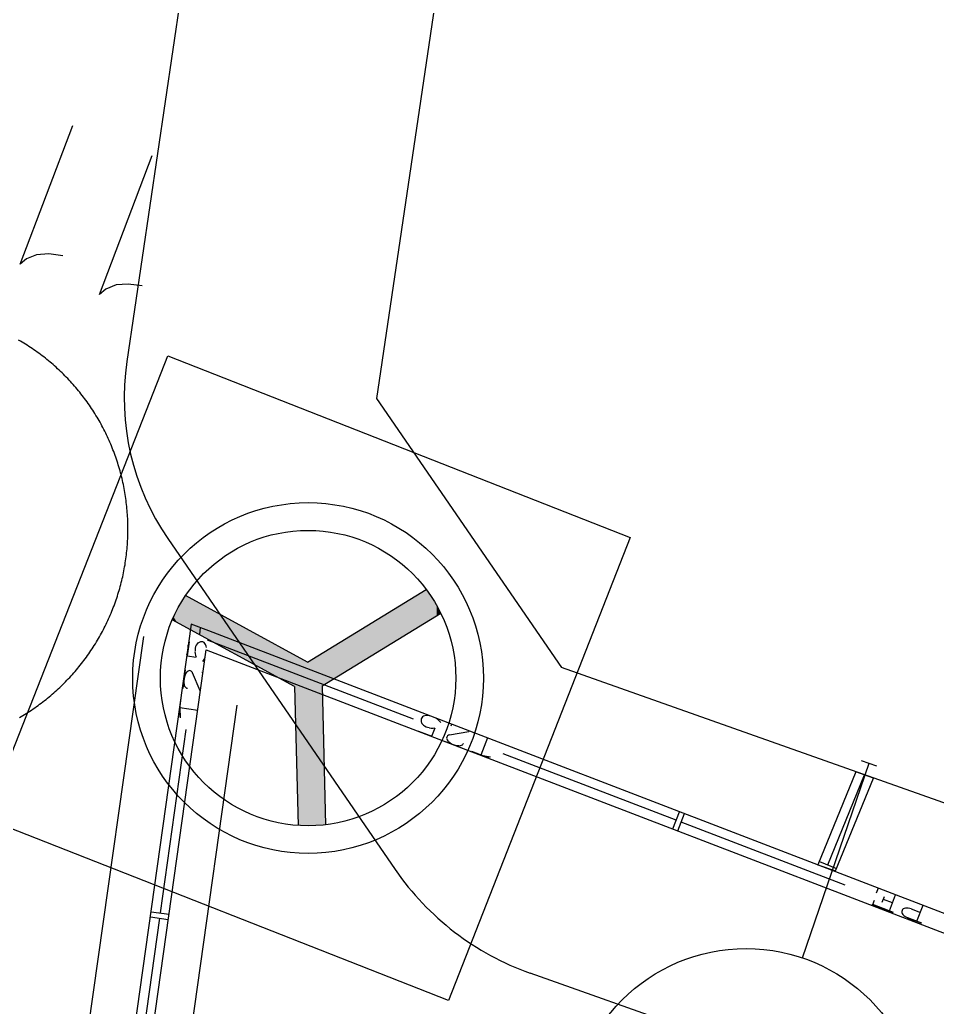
# Model space of a CAD drawing. Header units: inches. Extents: x 0.0008 to 0.0144, y 0.0003 to 0.0113.
# Drawn here: x 0.0092429 to 0.0094863, y 0.0071374 to 0.0073992 of the extents above; entities that cross this region are included whole.
import ezdxf

# ---------------------------------------------------------------- set-up
doc = ezdxf.new("R2010")
doc.units = ezdxf.units.IN
doc.header["$MEASUREMENT"] = 0
doc.linetypes.add('PUNKT', pattern=[6.35, 0, -6.35])
doc.linetypes.add('VERDECKT', pattern=[9.524999999999999, 6.35, -3.175])
doc.layers.add('Standard', color=7, linetype='Continuous')

# ---------------------------------------------------------------- blocks, each defined once
blk = doc.blocks.new('*U597')
at = {"layer": 'Standard', "color": 4, "linetype": 'ByBlock'}
for points in [[(0.2375088364405906, 0.1838850136342729), (0.2368310527189064, 0.183688690684587), (0.2375088364405906, 0.1841035261358459)], [(0.2358823144752787, 0.1838521556030351), (0.2358547430080571, 0.1840112337231403), (0.2358823144752787, 0.1840554343535118)], [(0.2358866483190186, 0.1838497994405869), (0.2358823144752787, 0.1840554343535118), (0.2358866483190186, 0.1840619375738822)], [(0.2358823144752787, 0.1838521556030351), (0.2358823144752787, 0.1840554343535118), (0.2358866483190186, 0.1838497994405869)], [(0.2358866483190186, 0.1838497994405869), (0.2358866483190186, 0.1840619375738822), (0.2366207276708869, 0.1834507056322443)], [(0.2366207276708869, 0.1834507056322443), (0.2358866483190186, 0.1840619375738822), (0.2366207276708869, 0.1836628437655393)], [(0.2358295226088283, 0.1838808567332026), (0.235806722404956, 0.1839188101912962), (0.2358295226088283, 0.1839656506890906)], [(0.2358547430080571, 0.1838671452657018), (0.2358295226088283, 0.1839656506890906), (0.2358547430080571, 0.1840112337231403)], [(0.2358295226088283, 0.1838808567332026), (0.2358295226088283, 0.1839656506890906), (0.2358547430080571, 0.1838671452657018)], [(0.2358547430080571, 0.1838671452657018), (0.2358547430080571, 0.1840112337231403), (0.2358823144752787, 0.1838521556030351)], [(0.235806722404956, 0.1838932524233568), (0.2357976280263774, 0.1838981967255936), (0.235806722404956, 0.1839188101912962)], [(0.235806722404956, 0.1838932524233568), (0.235806722404956, 0.1839188101912962), (0.2358295226088283, 0.1838808567332026)], [(0.2368310527189064, 0.1834701781830126), (0.2368310527189064, 0.183688690684587), (0.2375088364405906, 0.1838850136342729)], [(0.2366207276708869, 0.1834507056322443), (0.2366207276708869, 0.1836628437655393), (0.2366447388383308, 0.1825141348835766)], [(0.2366447388383308, 0.1825141348835766), (0.2366447388383308, 0.1836497897159552), (0.2366525377142482, 0.1825136332749871)], [(0.2366525377142482, 0.1825136332749871), (0.2366525377142482, 0.1836455497341566), (0.2367046023166263, 0.1825118559991402)], [(0.2367566885817078, 0.18251280600974), (0.2367097479635277, 0.1836144464805327), (0.2367566885817078, 0.1836431763421421)], [(0.2368070415514619, 0.1825163666973548), (0.2367566885817078, 0.1836431763421421), (0.2368070415514619, 0.1836739947230827)], [(0.2368086537446593, 0.1834564689594176), (0.2368070415514619, 0.1836739947230827), (0.2368086537446593, 0.1836749814609921)], [(0.2368310527189064, 0.1834701781830126), (0.2368086537446593, 0.1836749814609921), (0.2368310527189064, 0.183688690684587)]]:
    blk.add_solid(points, dxfattribs=at)
at = {"layer": 'Standard', "color": 4, "linetype": 'ByBlock', "extrusion": (0, 0, -1)}
for points in [[(-0.2375088364405906, 0.1838850136342729), (-0.2375088364405906, 0.1841035261358459), (-0.2375221410362601, 0.1838931566713094)], [(-0.2375221410362601, 0.1838931566713094), (-0.2375088364405906, 0.1841035261358459), (-0.2375221410362601, 0.1840853434401145)], [(-0.2375221410362601, 0.1838931566713094), (-0.2375221410362601, 0.1840853434401145), (-0.2375513059953391, 0.183911006995201)], [(-0.2375513059953391, 0.183911006995201), (-0.2375221410362601, 0.1840853434401145), (-0.2375513059953391, 0.1840421776354517)], [(-0.2375513059953391, 0.183911006995201), (-0.2375513059953391, 0.1840421776354517), (-0.2375781718611929, 0.1839274501661248)], [(-0.2375781718611929, 0.1839274501661248), (-0.2375513059953391, 0.1840421776354517), (-0.2375781718611929, 0.183997544612005)], [(-0.2375781718611929, 0.1839274501661248), (-0.2375781718611929, 0.183997544612005), (-0.2376026649963483, 0.1839424411144906)], [(-0.2376026649963483, 0.1839424411144906), (-0.2375781718611929, 0.183997544612005), (-0.2376026649963483, 0.1839515667057833)], [(-0.2376026649963483, 0.1839424411144906), (-0.2376026649963483, 0.1839515667057833), (-0.237606130028526, 0.1839445618768239)], [(-0.2366447388383308, 0.1825141348835766), (-0.2366207276708869, 0.1836628437655393), (-0.2366447388383308, 0.1836497897159552)], [(-0.2366525377142482, 0.1825136332749871), (-0.2366447388383308, 0.1836497897159552), (-0.2366525377142482, 0.1836455497341566)], [(-0.2367046023166263, 0.1825118559991402), (-0.2366525377142482, 0.1836455497341566), (-0.2367046023166263, 0.1836172439925633)], [(-0.2367566885817078, 0.18251280600974), (-0.2367566885817078, 0.1836431763421421), (-0.2368070415514619, 0.1825163666973548)], [(-0.2368070415514619, 0.1834554822215082), (-0.2368070415514619, 0.1836739947230827), (-0.2368086537446593, 0.1834564689594176)], [(-0.2368086537446593, 0.1834564689594176), (-0.2368086537446593, 0.1836749814609921), (-0.2368310527189064, 0.1834701781830126)], [(-0.2367046023166263, 0.1825118559991402), (-0.2367046023166263, 0.1836172439925633), (-0.2367097479635277, 0.182511949851504)], [(-0.2367097479635277, 0.182511949851504), (-0.2367046023166263, 0.1836172439925633), (-0.2367097479635277, 0.1836144464805327)], [(-0.2367097479635277, 0.182511949851504), (-0.2367097479635277, 0.1836144464805327), (-0.2367566885817078, 0.18251280600974)], [(-0.2368070415514619, 0.1825163666973548), (-0.2368070415514619, 0.1834554822215082), (-0.2368086537446593, 0.1825164807028718)], [(-0.2368086537446593, 0.1825164807028718), (-0.2368070415514619, 0.1834554822215082), (-0.2368086537446593, 0.1833925976077808)], [(-0.2368086537446593, 0.1825164807028718), (-0.2368086537446593, 0.1833925976077808), (-0.2368310527189064, 0.1825189114728432)]]:
    blk.add_solid(points, dxfattribs=at)

msp = doc.modelspace()

# ---------------------------------------------------------------- linework, layer by layer
at = {"layer": 'Standard', "color": 2, "linetype": 'ByBlock'}
for p, q in [((0.00935016169905858, 0.007842321812706355), (0.009271330656943315, 0.007308588131148138)), ((0.009282211193207473, 0.007261648438072359), (0.009342535531486503, 0.007173885333250953)), ((0.01061189146064791, 0.006709688677744307), (0.009378276622641206, 0.007146463103817941))]:
    msp.add_line(p, q, dxfattribs=at)
at = {"layer": 'Standard', "color": 100, "linetype": 'ByBlock'}
for p, q in [((0.009416372550628502, 0.007832542646412484), (0.009337541508513257, 0.007298808964854272)), ((0.009337541508513257, 0.007298808964854272), (0.00938657490795524, 0.007227472527559712)), ((0.01070571244844535, 0.006760417880996981), (0.00938657490795524, 0.007227472527559712))]:
    msp.add_line(p, q, dxfattribs=at)
at = {"layer": 'Standard', "color": 51, "linetype": 'ByBlock'}
for p, q in [((0.00924300241191261, 0.007334408093229976), (0.009256981573731489, 0.007371212795848634)), ((0.009264054701810477, 0.007326412012669562), (0.009278033863629354, 0.007363216715288232)), ((0.009250607833763634, 0.0073371346376687), (0.00924740040429568, 0.007336935036486748)), ((0.009254307789654744, 0.007336641796256237), (0.009250607833763634, 0.0073371346376687)), ((0.009244699398585597, 0.007335820123841449), (0.00924300241191261, 0.007334408093229976)), ((0.00924740040429568, 0.007336935036486748), (0.009244699398585597, 0.007335820123841449)), ((0.009265751688483469, 0.007327824043281047), (0.009264054701810477, 0.007326412012669562)), ((0.009268452694193546, 0.007328938955926346), (0.009265751688483469, 0.007327824043281047)), ((0.009271660123661507, 0.007329138557108299), (0.009268452694193546, 0.007328938955926346)), ((0.009275360079552614, 0.007328645715695826), (0.009271660123661507, 0.007329138557108299)), ((0.009243085009000257, 0.007314034595306846), (0.009242621941691025, 0.007314303596069095)), ((0.00924354556381435, 0.007313761315219398), (0.009243085009000257, 0.007314034595306846)), ((0.009244003566588107, 0.007313483779271775), (0.00924354556381435, 0.007313761315219398)), ((0.009244458977995394, 0.007313202011294382), (0.009244003566588107, 0.007313483779271775)), ((0.009244911758932665, 0.007312916035481015), (0.009244458977995394, 0.007313202011294382)), ((0.009245361870522212, 0.00731262587638683), (0.009244911758932665, 0.007312916035481015)), ((0.009245809274115504, 0.007312331558926106), (0.009245361870522212, 0.00731262587638683)), ((0.009246253931296551, 0.007312033108370189), (0.009245809274115504, 0.007312331558926106)), ((0.009246695803885189, 0.007311730550345358), (0.009246253931296551, 0.007312033108370189)), ((0.009247134853940315, 0.007311423910830508), (0.009246695803885189, 0.007311730550345358)), ((0.009247571043763256, 0.007311113216155063), (0.009247134853940315, 0.007311423910830508)), ((0.00924800433590083, 0.007310798492996571), (0.009247571043763256, 0.007311113216155063)), ((0.009248434693148752, 0.007310479768378532), (0.00924800433590083, 0.007310798492996571)), ((0.00924886207855467, 0.007310157069667972), (0.009248434693148752, 0.007310479768378532)), ((0.009249286455421453, 0.007309830424573244), (0.00924886207855467, 0.007310157069667972)), ((0.009249707787310294, 0.007309499861141464), (0.009249286455421453, 0.007309830424573244)), ((0.009250126038043816, 0.007309165407756241), (0.009249707787310294, 0.007309499861141464)), ((0.009250541171709212, 0.007308827093135158), (0.009250126038043816, 0.007309165407756241)), ((0.009250953152661327, 0.007308484946327393), (0.009250541171709212, 0.007308827093135158)), ((0.009251361945525697, 0.007308138996711075), (0.009250953152661327, 0.007308484946327393)), ((0.009251767515201651, 0.007307789273991022), (0.009251361945525697, 0.007308138996711075)), ((0.009252169826865188, 0.007307435808195835), (0.009251767515201651, 0.007307789273991022)), ((0.009252568845972137, 0.007307078629675661), (0.009252169826865188, 0.007307435808195835)), ((0.009252964538260976, 0.007306717769099362), (0.009252568845972137, 0.007307078629675661)), ((0.009253356869755897, 0.007306353257451973), (0.009252964538260976, 0.007306717769099362)), ((0.009253745806769598, 0.007305985126032035), (0.009253356869755897, 0.007306353257451973)), ((0.009254131315906307, 0.007305613406448878), (0.009253745806769598, 0.007305985126032035)), ((0.009254513364064555, 0.007305238130619976), (0.009254131315906307, 0.007305613406448878)), ((0.009254891918440008, 0.007304859330768066), (0.009254513364064555, 0.007305238130619976)), ((0.009255266946528425, 0.007304477039418603), (0.009254891918440008, 0.007304859330768066)), ((0.009255638416128227, 0.007304091289396688), (0.009255266946528425, 0.007304477039418603)), ((0.009256006295343481, 0.007303702113824523), (0.009255638416128227, 0.007304091289396688)), ((0.009256370552586471, 0.007303309546118386), (0.009256006295343481, 0.007303702113824523)), ((0.00925673115658051, 0.007302913619985803), (0.009256370552586471, 0.007303309546118386)), ((0.009257088076362618, 0.007302514369422713), (0.00925673115658051, 0.007302913619985803)), ((0.009257441281286099, 0.007302111828710474), (0.009257088076362618, 0.007302514369422713)), ((0.00925779074102328, 0.007301706032412956), (0.009257441281286099, 0.007302111828710474)), ((0.00925813642556803, 0.00730129701537359), (0.00925779074102328, 0.007301706032412956)), ((0.00925847830523841, 0.007300884812712316), (0.00925813642556803, 0.00730129701537359)), ((0.009258816350679147, 0.007300469459822602), (0.00925847830523841, 0.007300884812712316)), ((0.00925915053286422, 0.007300050992368488), (0.009258816350679147, 0.007300469459822602)), ((0.009259480823099315, 0.007299629446281362), (0.00925915053286422, 0.007300050992368488)), ((0.009259807193024295, 0.007299204857756953), (0.009259480823099315, 0.007299629446281362)), ((0.00926012961461563, 0.007298777263252299), (0.009259807193024295, 0.007299204857756953)), ((0.009260448060188806, 0.007298346699482441), (0.00926012961461563, 0.007298777263252299)), ((0.009260762502400736, 0.007297913203417484), (0.009260448060188806, 0.007298346699482441)), ((0.009261072914252067, 0.00729747681227924), (0.009260762502400736, 0.007297913203417484)), ((0.009261379269089483, 0.007297037563538137), (0.009261072914252067, 0.00729747681227924)), ((0.009261681540608071, 0.007296595494909934), (0.009261379269089483, 0.007297037563538137)), ((0.009261979702853492, 0.007296150644352567), (0.009261681540608071, 0.007296595494909934)), ((0.009262273730224233, 0.007295703050062776), (0.009261979702853492, 0.007296150644352567)), ((0.00926256359747387, 0.007295252750473012), (0.009262273730224233, 0.007295703050062776)), ((0.009262849279713136, 0.007294799784247823), (0.00926256359747387, 0.007295252750473012)), ((0.009263130752412137, 0.007294344190280909), (0.009262849279713136, 0.007294799784247823)), ((0.009263407991402437, 0.007293886007691496), (0.009263130752412137, 0.007294344190280909)), ((0.009263680972879064, 0.007293425275821099), (0.009263407991402437, 0.007293886007691496)), ((0.009263949673402697, 0.007292962034230141), (0.009263680972879064, 0.007293425275821099)), ((0.009264214069901532, 0.007292496322694558), (0.009263949673402697, 0.007292962034230141)), ((0.009264474139673361, 0.007292028181202319), (0.009264214069901532, 0.007292496322694558)), ((0.009264729860387476, 0.007291557649950067), (0.009264474139673361, 0.007292028181202319)), ((0.009264981210086598, 0.007291084769339614), (0.009264729860387476, 0.007291557649950067)), ((0.009265228167188755, 0.00729060957997454), (0.009264981210086598, 0.007291084769339614)), ((0.009265470710489178, 0.007290132122656669), (0.009265228167188755, 0.00729060957997454)), ((0.009265708819162017, 0.007289652438382477), (0.009265470710489178, 0.007290132122656669)), ((0.009265942472762264, 0.007289170568339748), (0.009265708819162017, 0.007289652438382477)), ((0.009266171651227426, 0.007288686553903925), (0.009265942472762264, 0.007289170568339748)), ((0.009266396334879237, 0.007288200436634551), (0.009266171651227426, 0.007288686553903925)), ((0.009266616504425394, 0.007287712258271724), (0.009266396334879237, 0.007288200436634551)), ((0.009266832140961212, 0.007287222060732567), (0.009266616504425394, 0.007287712258271724)), ((0.009267043225971201, 0.007286729886107524), (0.009266832140961212, 0.007287222060732567)), ((0.009267249741330693, 0.007286235776656815), (0.009267043225971201, 0.007286729886107524)), ((0.009267451669307394, 0.007285739774806814), (0.009267249741330693, 0.007286235776656815)), ((0.009267648992562908, 0.00728524192314635), (0.009267451669307394, 0.007285739774806814)), ((0.009267841694154217, 0.007284742264423145), (0.009267648992562908, 0.00728524192314635)), ((0.009268029757535122, 0.007284240841540001), (0.009267841694154217, 0.007284742264423145)), ((0.009268213166557696, 0.007283737697551252), (0.009268029757535122, 0.007284240841540001)), ((0.00926839190547366, 0.007283232875658988), (0.009268213166557696, 0.007283737697551252)), ((0.009268565958935732, 0.007282726419209418), (0.00926839190547366, 0.007283232875658988)), ((0.009268735311998906, 0.007282218371689016), (0.009268565958935732, 0.007282726419209418)), ((0.00926889995012183, 0.007281708776720968), (0.009268735311998906, 0.007282218371689016)), ((0.009269059859167945, 0.00728119767806126), (0.00926889995012183, 0.007281708776720968)), ((0.009269215025406799, 0.007280685119595031), (0.009269059859167945, 0.00728119767806126)), ((0.009269365435515138, 0.007280171145332748), (0.009269215025406799, 0.007280685119595031)), ((0.009269511076578087, 0.007279655799406456), (0.009269365435515138, 0.007280171145332748)), ((0.009269651936090303, 0.00727913912606593), (0.009269511076578087, 0.007279655799406456)), ((0.009269788001956991, 0.007278621169674992), (0.009269651936090303, 0.00727913912606593)), ((0.009269919262494925, 0.007278101974707619), (0.009269788001956991, 0.007278621169674992)), ((0.00927004570643354, 0.007277581585744079), (0.009269919262494925, 0.007278101974707619)), ((0.009270167322915784, 0.007277060047467213), (0.00927004570643354, 0.007277581585744079)), ((0.009270284101499177, 0.007276537404658559), (0.009270167322915784, 0.007277060047467213)), ((0.00927039603215659, 0.007276013702194464), (0.009270284101499177, 0.007276537404658559)), ((0.00927050310527718, 0.007275488985042236), (0.00927039603215659, 0.007276013702194464)), ((0.009270605311667185, 0.007274963298256379), (0.00927050310527718, 0.007275488985042236)), ((0.00927070264255074, 0.007274436686974622), (0.009270605311667185, 0.007274963298256379)), ((0.009270795089570578, 0.007273909196414039), (0.00927070264255074, 0.007274436686974622)), ((0.009270882644788815, 0.007273380871867251), (0.009270795089570578, 0.007273909196414039)), ((0.009270965300687575, 0.007272851758698461), (0.009270882644788815, 0.007273380871867251)), ((0.00927104305016967, 0.00727232190233961), (0.009270965300687575, 0.007272851758698461)), ((0.009271115886559208, 0.007271791348286432), (0.00927104305016967, 0.00727232190233961)), ((0.009271183803602123, 0.007271260142094575), (0.009271115886559208, 0.007271791348286432)), ((0.00927124679546678, 0.007270728329375697), (0.009271183803602123, 0.007271260142094575)), ((0.009271304856744433, 0.007270195955793497), (0.00927124679546678, 0.007270728329375697)), ((0.009271357982449664, 0.007269663067059878), (0.009271304856744433, 0.007270195955793497)), ((0.009271406168020913, 0.007269129708930937), (0.009271357982449664, 0.007269663067059878)), ((0.009271449409320728, 0.007268595927203115), (0.009271406168020913, 0.007269129708930937)), ((0.00927148770263624, 0.007268061767709161), (0.009271449409320728, 0.007268595927203115)), ((0.009271521044679393, 0.00726752727631433), (0.00927148770263624, 0.007268061767709161)), ((0.009271549432587347, 0.007266992498912365), (0.009271521044679393, 0.00726752727631433)), ((0.009271572863922552, 0.007266457481421507), (0.009271549432587347, 0.007266992498912365)), ((0.009271591336673109, 0.007265922269780705), (0.009271572863922552, 0.007266457481421507)), ((0.009271604849252867, 0.007265386909945469), (0.009271591336673109, 0.007265922269780705)), ((0.00927161340050158, 0.007264851447884146), (0.009271604849252867, 0.007265386909945469)), ((0.009271609281049304, 0.007263244908134405), (0.009271615616494928, 0.007263780400996248)), ((0.009271616989684992, 0.007264315929573772), (0.00927161340050158, 0.007264851447884146)), ((0.009271615616494928, 0.007263780400996248), (0.009271616989684992, 0.007264315929573772)), ((0.009271503203936386, 0.007260569588521358), (0.009271534333980836, 0.007261104213308787)), ((0.009271534333980836, 0.007261104213308787), (0.009271560508748961, 0.007261639103600791)), ((0.009271560508748961, 0.007261639103600791), (0.009271581725993319, 0.007262174213469441)), ((0.009271581725993319, 0.007262174213469441), (0.009271597983892085, 0.007262709496967886)), ((0.009271597983892085, 0.007262709496967886), (0.009271609281049304, 0.007263244908134405)), ((0.00927132919083191, 0.007258434662096657), (0.009271380111000831, 0.007258967766100926)), ((0.009271380111000831, 0.007258967766100926), (0.009271426089135688, 0.007259501319054354)), ((0.009271426089135688, 0.007259501319054354), (0.009271467121288603, 0.007260035275143743)), ((0.009271467121288603, 0.007260035275143743), (0.009271503203936386, 0.007260569588521358)), ((0.009271000627334358, 0.007255777476853984), (0.009271076183617197, 0.007256307650402094)), ((0.009271076183617197, 0.007256307650402094), (0.009271146823962512, 0.007256838501308279)), ((0.009271146823962512, 0.007256838501308279), (0.009271212542304775, 0.007257369983991406)), ((0.009271212542304775, 0.007257369983991406), (0.009271273333001174, 0.007257902052816106)), ((0.009271273333001174, 0.007257902052816106), (0.00927132919083191, 0.007258434662096657)), ((0.00927054934866385, 0.007253138360534606), (0.009270649378898798, 0.007253664465747536)), ((0.009270649378898798, 0.007253664465747536), (0.009270744529843515, 0.007254191475273736)), ((0.009270744529843515, 0.007254191475273736), (0.009270834793327899, 0.007254719343861898)), ((0.009270834793327899, 0.007254719343861898), (0.009270920161601543, 0.00725524802618696)), ((0.009270920161601543, 0.00725524802618696), (0.009271000627334358, 0.007255777476853984)), ((0.009269976323372125, 0.007250522977312059), (0.009270100612870452, 0.007251043885042444)), ((0.009270100612870452, 0.007251043885042444), (0.009270220070197937, 0.007251565922100429)), ((0.009270220070197937, 0.007251565922100429), (0.009270334685097425, 0.007252089043661611)), ((0.009270334685097425, 0.007252089043661611), (0.009270444447727634, 0.007252613204808595)), ((0.009270444447727634, 0.007252613204808595), (0.00927054934866385, 0.007253138360534606)), ((0.00926928278130826, 0.007247936940423051), (0.009269431063315016, 0.007248451532678578)), ((0.009269431063315016, 0.007248451532678578), (0.009269574570641315, 0.007248967476852193)), ((0.009269574570641315, 0.007248967476852193), (0.009269713290965015, 0.007249484728642697)), ((0.009269713290965015, 0.007249484728642697), (0.00926984721237498, 0.007250003243636618)), ((0.00926984721237498, 0.007250003243636618), (0.009269976323372125, 0.007250522977312059)), ((0.009319281415886917, 0.007228915215769004), (0.009350741592149235, 0.007248170320308894)), ((0.00926829356253491, 0.007244880242932161), (0.009268470210979067, 0.007245385800119985)), ((0.009268470210979067, 0.007245385800119985), (0.009268642167245666, 0.00724589297246283)), ((0.009268642167245666, 0.00724589297246283), (0.009268809416569827, 0.00724640171641274)), ((0.009268809416569827, 0.00724640171641274), (0.009268971944590771, 0.007246911988286728)), ((0.009268971944590771, 0.007246911988286728), (0.009269129737353173, 0.007247423744270685)), ((0.009269129737353173, 0.007247423744270685), (0.00926928278130826, 0.007247936940423051)), ((0.009319281415886917, 0.007228915215769004), (0.009286875918071598, 0.007246532975349692)), ((0.009267340482550932, 0.007242378198582066), (0.009267540356354428, 0.00724287503175896)), ((0.009267540356354428, 0.00724287503175896), (0.009267735617821689, 0.007243373695676232)), ((0.009267735617821689, 0.007243373695676232), (0.00926792625018671, 0.007243874147516449)), ((0.00926792625018671, 0.007243874147516449), (0.009268112237080996, 0.007244376344308689)), ((0.009268112237080996, 0.007244376344308689), (0.00926829356253491, 0.007244880242932161)), ((0.009266272542938374, 0.007239922981204803), (0.009266495213124315, 0.007240410024048169)), ((0.009266495213124315, 0.007240410024048169), (0.009266713360714517, 0.007240899109288055)), ((0.009266713360714517, 0.007240899109288055), (0.009266926966977855, 0.007241390194929507)), ((0.009266926966977855, 0.007241390194929507), (0.009267136013573209, 0.007241883238805803)), ((0.009267136013573209, 0.007241883238805803), (0.009267340482550932, 0.007242378198582066)), ((0.009323111872104798, 0.007222656780374339), (0.009354572048367166, 0.007241911884914327)), ((0.009288371611538873, 0.007238988329297799), (0.008948541461943798, 0.004822870927491386)), ((0.009264842644972598, 0.007237045943641669), (0.009265092035750547, 0.007237519860282917)), ((0.009265092035750547, 0.007237519860282917), (0.00926533702441559, 0.007237996067482551)), ((0.00926533702441559, 0.007237996067482551), (0.009265577589931913, 0.007238474524351374)), ((0.009265577589931913, 0.007238474524351374), (0.009265813711643554, 0.007238955189807043)), ((0.009265813711643554, 0.007238955189807043), (0.009266045369276076, 0.007239438022577567)), ((0.009266045369276076, 0.007239438022577567), (0.009266272542938374, 0.007239922981204803)), ((0.009315776679956178, 0.007222468725678909), (0.009283371182140843, 0.00724008648525959)), ((0.009293086634925007, 0.00723717763762809), (0.009288371611538873, 0.007238988329297799)), ((0.009263530421996216, 0.007234712135970516), (0.009263801494637697, 0.007235173993487504)), ((0.009263801494637697, 0.007235173993487504), (0.00926406827597767, 0.007235638342989118)), ((0.00926406827597767, 0.007235638342989118), (0.009264330743109114, 0.007236105144604241)), ((0.009264330743109114, 0.007236105144604241), (0.009264588873495476, 0.007236574358251323)), ((0.009264588873495476, 0.007236574358251323), (0.009264842644972598, 0.007237045943641669)), ((0.01074168071231119, 0.006680879818101209), (0.009293086634925007, 0.00723717763762809)), ((0.009261815197779492, 0.007231995527934998), (0.009262111516690666, 0.007232441608472417)), ((0.009262111516690666, 0.007232441608472417), (0.009262403689409096, 0.007232890415608716)), ((0.009262403689409096, 0.007232890415608716), (0.009262691690847535, 0.007233341910807382)), ((0.009262691690847535, 0.007233341910807382), (0.009262975496276984, 0.007233796055301138)), ((0.009262975496276984, 0.007233796055301138), (0.009263255081328666, 0.007234252810095138)), ((0.009263255081328666, 0.007234252810095138), (0.009263530421996216, 0.007234712135970516)), ((0.008953414754176615, 0.004822185492409771), (0.009292383164755808, 0.007232176119900889)), ((0.009259951663727166, 0.007229378431420154), (0.009260272313181725, 0.007229807356437213)), ((0.009260272313181725, 0.007229807356437213), (0.009260588974365425, 0.007230239234241362)), ((0.009260588974365425, 0.007230239234241362), (0.009260901620088382, 0.007230674027749701)), ((0.009260901620088382, 0.007230674027749701), (0.0092612102235055, 0.007231111699629012)), ((0.0092612102235055, 0.007231111699629012), (0.009261514758118747, 0.007231552212298866)), ((0.009261514758118747, 0.007231552212298866), (0.009261815197779492, 0.007231995527934998)), ((0.009292383164755808, 0.007232176119900889), (0.01073918137212538, 0.006676567961190646)), ((0.009257945578793933, 0.007226868934145212), (0.00925828956787589, 0.007227279378117594)), ((0.00925828956787589, 0.007227279378117594), (0.009258629738934009, 0.007227692991940153)), ((0.009258629738934009, 0.007227692991940153), (0.009258966062759751, 0.007228109740098169)), ((0.009258966062759751, 0.007228109740098169), (0.009259298510474901, 0.007228529586807909)), ((0.009259298510474901, 0.007228529586807909), (0.00925962705353408, 0.0072289524960195)), ((0.00925962705353408, 0.0072289524960195), (0.009259951663727166, 0.007229378431420154)), ((0.009255433272270618, 0.007224087507459063), (0.009255803142465248, 0.007224474791311161)), ((0.009255803142465248, 0.007224474791311161), (0.009256169408131228, 0.007224865485827271)), ((0.009256169408131228, 0.007224865485827271), (0.009256532037819383, 0.007225259557460673)), ((0.009256532037819383, 0.007225259557460673), (0.00925689100039277, 0.007225656972374701)), ((0.00925689100039277, 0.007225656972374701), (0.009257246265029334, 0.007226057696445575)), ((0.009257246265029334, 0.007226057696445575), (0.009257597801224532, 0.007226461695265429)), ((0.009257597801224532, 0.007226461695265429), (0.009257945578793933, 0.007226868934145212)), ((0.009252745960135509, 0.007221474774796508), (0.00925314015580378, 0.007221837269649038)), ((0.00925314015580378, 0.007221837269649038), (0.009253530975598822, 0.0072222034016345)), ((0.009253530975598822, 0.0072222034016345), (0.009253918385963192, 0.007222573139315232)), ((0.009253918385963192, 0.007222573139315232), (0.009254302353632162, 0.007222946450943972)), ((0.009254302353632162, 0.007222946450943972), (0.00925468284563665, 0.007223323304466602)), ((0.00925468284563665, 0.007223323304466602), (0.009255059829305936, 0.007223703667524835)), ((0.009255059829305936, 0.007223703667524835), (0.009255433272270618, 0.007224087507459063)), ((0.009315776679956178, 0.007222468725678909), (0.009316722001509086, 0.007185595861558133)), ((0.009323111872104798, 0.007222656780374339), (0.009324057193657732, 0.007185783916253669)), ((0.009249894944969434, 0.007219041725064119), (0.00925031180816159, 0.007219377906297977)), ((0.00925031180816159, 0.007219377906297977), (0.009250725538334599, 0.007219717935836287)), ((0.009250725538334599, 0.007219717935836287), (0.009251136099963825, 0.007220061784482641)), ((0.009251136099963825, 0.007220061784482641), (0.009251543457796673, 0.007220409422712697)), ((0.009251543457796673, 0.007220409422712697), (0.009251947576855657, 0.007220760820676743)), ((0.009251947576855657, 0.007220760820676743), (0.009252348422441386, 0.007221115948202263)), ((0.009252348422441386, 0.007221115948202263), (0.009252745960135509, 0.007221474774796508)), ((0.009246451601045346, 0.007216494207545823), (0.009246892217872657, 0.007216798591439079)), ((0.009246892217872657, 0.007216798591439079), (0.009247329995301524, 0.007217107045107802)), ((0.009247329995301524, 0.007217107045107802), (0.009247764895742512, 0.007217419542066852)), ((0.009247764895742512, 0.007217419542066852), (0.009248196881853181, 0.007217736055483901)), ((0.009248196881853181, 0.007217736055483901), (0.009248625916541365, 0.007218056558181733)), ((0.009248625916541365, 0.007218056558181733), (0.009249051962968298, 0.00721838102264063)), ((0.009249051962968298, 0.00721838102264063), (0.009249474984551791, 0.007218709421000637)), ((0.009249474984551791, 0.007218709421000637), (0.009249894944969434, 0.007219041725064119)), ((0.009242829037761574, 0.007214208710194999), (0.009243290987987237, 0.007214479624816236)), ((0.009243290987987237, 0.007214479624816236), (0.009243750408031498, 0.007214754808329379)), ((0.009243750408031498, 0.007214754808329379), (0.009244207258446602, 0.007215034237106)), ((0.009244207258446602, 0.007215034237106), (0.00924466150000541, 0.007215317887153115)), ((0.00924466150000541, 0.007215317887153115), (0.009245113093704784, 0.00721560573411535)), ((0.009245113093704784, 0.00721560573411535), (0.00924556200076896, 0.007215897753276913)), ((0.00924556200076896, 0.007215897753276913), (0.009246008182652839, 0.007216193919563776)), ((0.009246008182652839, 0.007216193919563776), (0.009246451601045346, 0.007216494207545823)), ((0.009450576248268007, 0.007150471543037889), (0.00946819667710785, 0.007202131426165956)), ((0.009466068487222886, 0.007202857320538024), (0.00947018886617026, 0.00720145191968074)), ((0.009464696210948078, 0.007199812851113252), (0.00945463225558009, 0.007175139915724181)), ((0.009469340409084327, 0.007198168523473015), (0.009464696210948078, 0.007199812851113252)), ((0.009459298074186488, 0.007173548593134532), (0.009469340409084327, 0.007198168523473015)), ((0.00945463225558009, 0.007175139915724181), (0.009459298074186488, 0.007173548593134532))]:
    msp.add_line(p, q, dxfattribs=at)
at = {"layer": 'Standard', "color": 51, "linetype": 'PUNKT'}
for p, q in [((0.009233933974824929, 0.007187443230637087), (0.00928215297934561, 0.007310136255098503)), ((0.009282152979345721, 0.007310136255098456), (0.009404846003807126, 0.007261917250577772)), ((0.009404846003807126, 0.007261917250577772), (0.009356626999286256, 0.007139224226116205)), ((0.009356626999286256, 0.007139224226116205), (0.009233933974824929, 0.007187443230637087))]:
    msp.add_line(p, q, dxfattribs=at)
at = {"layer": 'Standard', "color": 7, "linetype": 'ByBlock'}
for p, q in [((0.009290642072062875, 0.007236306023360767), (0.009290883766895087, 0.007238023596272323)), ((0.009287876285007598, 0.007234309743637308), (0.009287349623212744, 0.007230567090043464)), ((0.00928761865543096, 0.007233087133099775), (0.009287589924871649, 0.007233430709504185)), ((0.009347357699547379, 0.007213753640639968), (0.009292742296466367, 0.00723472946714352)), ((0.009287349623212744, 0.007230567090043464), (0.009289713147943229, 0.007230234497633953)), ((0.009286822961417886, 0.007226824436449622), (0.009286131717812137, 0.007221912203607708)), ((0.009286663892059944, 0.007226846820501866), (0.009286822961417886, 0.007226824436449622)), ((0.009287177246780055, 0.007226232014845749), (0.009287015596452123, 0.00722600256644835)), ((0.009290736936101437, 0.007221264162727319), (0.00928872104718092, 0.007226080244459603)), ((0.009291213756845036, 0.007226206568901232), (0.009291537138937591, 0.007226161062954981)), ((0.009286131717812137, 0.007221912203607708), (0.00928597297349616, 0.007221934541920424)), ((0.009285078394222426, 0.007214426896420024), (0.009285769637828173, 0.007219339129261941)), ((0.009290846220373811, 0.00722124878437354), (0.009290736936101437, 0.007221264162727319)), ((0.009285407557844209, 0.007216766054916173), (0.009285249154048393, 0.007216788345311299)), ((0.009290122400926039, 0.007216102587764414), (0.009285407557844214, 0.007216766054916173)), ((0.009285407557844214, 0.007216766054916173), (0.009285503563065744, 0.007214128519361142)), ((0.00935170830228405, 0.007214665391977402), (0.009351499684981956, 0.007214710883009075)), ((0.009352208904535341, 0.007209254597940027), (0.009353064650003035, 0.007211482728671606)), ((0.00935732690673791, 0.007212038790249229), (0.00935748385104611, 0.007212447430960113)), ((0.009280240501614473, 0.007162388614882394), (0.009287087104947599, 0.007211043111602334)), ((0.009348680648036676, 0.007210609675299181), (0.009352208904535341, 0.007209254597940027)), ((0.009362035378032776, 0.007210462390910579), (0.009356889255825165, 0.007209581551755984)), ((0.009362114747029315, 0.007210669046402197), (0.009362035378032776, 0.007210462390910579)), ((0.009366966161868861, 0.007208805976865334), (0.009365219350374168, 0.007204257750178153)), ((0.009355719427400402, 0.007207853346974921), (0.009355737161034008, 0.007207899520580875)), ((0.009355737161034008, 0.007207899520580875), (0.009360367997688508, 0.007206120981546988)), ((0.009356394095776311, 0.007208111459767759), (0.00935658130001445, 0.007207902337868343)), ((0.009360367997688508, 0.007206120981546988), (0.009360350323383606, 0.007206074962417004)), ((0.009367424510685835, 0.007203410826828685), (0.00936279367403134, 0.007205189365862571)), ((0.009365219350374168, 0.007204257750178153), (0.009365201738223151, 0.007204211892880142)), ((0.009365219350374168, 0.007204257750178153), (0.009367810882539606, 0.007203757978388107)), ((0.009417040765396009, 0.007186990862796717), (0.009371173430913366, 0.007204606868465693)), ((0.009457287333756509, 0.007175134097324669), (0.009467018188491291, 0.007198990730320319)), ((0.009416158553573643, 0.007184693820805397), (0.009417906017684096, 0.00718924374672826)), ((0.009417481649760645, 0.007184185666795717), (0.009419229130822156, 0.007188735636854572)), ((0.009461805519722819, 0.007169798318802472), (0.009418363861583007, 0.007186482708787031)), ((0.009416141594038386, 0.007184649662743067), (0.009416158553573644, 0.007184693820805397)), ((0.009417464707176445, 0.007184141552869379), (0.009417481649760641, 0.007184185666795712)), ((0.009455008949850905, 0.007176063424728897), (0.009459565724045672, 0.007174204767316662)), ((0.009459565724045672, 0.007174204767316662), (0.009459565720853862, 0.007174204768618563)), ((0.009459565720853862, 0.007174204768618563), (0.009459565724045672, 0.007174204767316662)), ((0.009470610024350078, 0.007169004036759598), (0.009470098745997406, 0.007167672805624894)), ((0.009473605644790212, 0.007162967835094066), (0.00947524092033328, 0.007167225652201684)), ((0.009468861885022448, 0.007164452352753063), (0.00946884560070437, 0.007164409952774409)), ((0.00947459530183278, 0.007162250352044442), (0.009468861885022448, 0.007164452352753063)), ((0.009469195324166882, 0.007164661681793003), (0.009469629372383484, 0.007165791826452736)), ((0.009474708224946043, 0.007162544373419331), (0.009469195324166882, 0.007164661681793003)), ((0.009471700473422575, 0.007165254705553358), (0.00947226508898889, 0.007166724812427803)), ((0.009474401399853984, 0.007165039766970235), (0.009471975723511149, 0.007165971382654654)), ((0.009480884438242354, 0.007160177582124799), (0.009482518042592602, 0.007164431047896385)), ((0.009277649049846794, 0.007162753280915469), (0.009277803878180984, 0.007162731493655082)), ((0.009277803878180984, 0.007162731493655082), (0.00928252229672444, 0.007162067523368579)), ((0.009473476496687571, 0.007162631568216492), (0.009473492721676949, 0.007162673813719178)), ((0.009479367440076556, 0.007163475151060272), (0.009481793116419387, 0.007162543535375854)), ((0.00927355848009224, 0.007114903697410524), (0.009280043003441402, 0.007160985119784701)), ((0.009277451644542863, 0.007161349772749343), (0.00927760638000791, 0.007161327998557394)), ((0.00927760638000791, 0.007161327998557394), (0.009282324891420505, 0.007160664015202456)), ((0.009482092846892444, 0.007159370812656244), (0.00947834407436261, 0.007160810582350343)), ((0.009482207534429351, 0.007159669428115114), (0.00947845876189952, 0.007161109197809211)), ((0.00948075361894689, 0.007159836963911198), (0.009480769750705444, 0.007159878966665925))]:
    msp.add_line(p, q, dxfattribs=at)
at = {"layer": 'Standard', "color": 51, "linetype": 'VERDECKT'}
for p, q in [((0.009275710155708971, 0.007235698193661374), (0.009223512235065555, 0.006866678367554996)), ((0.009300531346706697, 0.007217533468392161), (0.009252816927919287, 0.006880210092718098))]:
    msp.add_line(p, q, dxfattribs=at)
at = {"layer": 'Standard', "color": 7, "linetype": 'ByBlock'}
for points in [[(0.009287234128354697, 0.007230901074730318), (0.009287468564633512, 0.007231627482939595), (0.009287603808916118, 0.007232396702246902), (0.009287633277495681, 0.007233171286970114)], [(0.009290162946592257, 0.007233981884445016), (0.009289930968429436, 0.007233716873785846), (0.009289732540196815, 0.007233394333109117), (0.009289575332488751, 0.007233026730795272), (0.009289465422447307, 0.007232628277162051), (0.00928940705883957, 0.007232214375139536), (0.009289402497814047, 0.00723180102484261)], [(0.009291516941081488, 0.007234250077146882), (0.009291180593317834, 0.00723431710073452), (0.009290833672398142, 0.007234284362039272), (0.009290487522536906, 0.007234152931607074), (0.00929015346273523, 0.00723392710717533)], [(0.009292463171747027, 0.00723274495189696), (0.009292372422685534, 0.007233176068018535), (0.009292225418269351, 0.007233557004662862), (0.009292028226660684, 0.007233872037231929), (0.009291788987687571, 0.00723410816156722), (0.00929151757684174, 0.007234255630745441)], [(0.009289385707970055, 0.007231680777707851), (0.00928942447328044, 0.007231174097813834), (0.009289537850834445, 0.007230706568182142), (0.009289720263925225, 0.007230301185213788)], [(0.00929143860509089, 0.007229083239699449), (0.009291805521204252, 0.0072296011757242), (0.009292107375234027, 0.007230215317215428)], [(0.009287005456771887, 0.00722594450510841), (0.009286779260092783, 0.007225512395486893), (0.009286607622761995, 0.007225028257871331), (0.009286497677062182, 0.007224512210299567), (0.009286453991718591, 0.00722398569680785), (0.009286478382048536, 0.007223470596337244), (0.009286569834527011, 0.007222988313567794)], [(0.009288729975964532, 0.007226128694516803), (0.00928858104259535, 0.007226350719641728), (0.00928840465117193, 0.00722651577668774), (0.00928820718091299, 0.007226617896345347), (0.009287995773356076, 0.007226653385443878), (0.00928777807408292, 0.007226620960515477), (0.009287561956216, 0.007226521794211883), (0.009287355235686016, 0.007226359472895347), (0.009287165388567775, 0.007226139866937343)], [(0.009286550451000642, 0.007222862385115217), (0.009286656589401327, 0.007222576918043917), (0.009286797409096657, 0.007222337947071756), (0.009286967773027531, 0.00722215418978618), (0.009287161466370233, 0.007222032349596362), (0.009287371423251287, 0.007221976871194889)], [(0.009349557754701145, 0.007214143599553827), (0.009349416787139653, 0.007213830949388271), (0.009349370646517606, 0.007213485555425259), (0.009349420841620099, 0.007213118711948244), (0.00934956573108168, 0.007212742414633626)], [(0.009351578392745176, 0.007214677705205066), (0.009351141656869283, 0.007214734356964543), (0.009350725099588739, 0.007214730420847791), (0.009350344493436488, 0.007214666045892004), (0.009350014249691268, 0.007214543669591763), (0.00934974687270865, 0.007214367925605677), (0.009349552486455897, 0.007214145468307437)], [(0.009354574544675854, 0.007212904985778166), (0.009354179317234623, 0.007213353189024783), (0.00935368652195139, 0.007213765199596586), (0.009353115180364385, 0.007214125114186233)], [(0.009349514491153508, 0.007212763977624582), (0.00934972052587434, 0.007212478330619854), (0.009349990163214283, 0.007212212432224676), (0.009350312979864961, 0.00721197656121191), (0.009350676496777666, 0.007211779835592807), (0.009351066661563063, 0.007211629860144196), (0.009351468391711158, 0.007211532432432354)], [(0.00935158178002654, 0.007211489023191228), (0.009352084194045138, 0.007211412816772847), (0.009352565245322969, 0.007211418117183905), (0.009353001272369205, 0.007211504663712839)], [(0.009351350756793098, 0.00720953103016355), (0.009350665112169122, 0.007209847513469646), (0.009349943878557957, 0.007210071308014169)], [(0.009356844056079084, 0.007209601150586893), (0.0093565942187253, 0.007209505979156264), (0.009356393712644007, 0.007209371238390122), (0.009356249789163659, 0.007209201801205771), (0.009356167653295602, 0.007209003795320976), (0.009356150275494166, 0.007208784381644259), (0.00935619828422979, 0.007208551495299717), (0.009356309943260331, 0.007208313558652229), (0.009356481214422445, 0.007208079176711535)], [(0.009356635592314252, 0.007207879397107819), (0.009357005743812706, 0.007207561794319992), (0.009357438863014019, 0.007207285648775807), (0.009357916951918862, 0.007207062435531796), (0.009358420143839792, 0.007206901430075642), (0.009358927528949146, 0.007206809322889056), (0.009359418023173912, 0.007206789941428953)], [(0.009359536363743717, 0.007206742726962929), (0.009359838390257613, 0.007206781928924611), (0.009360102913958177, 0.00720686538264813), (0.0093603202851023, 0.007206990043767358), (0.009360482574057607, 0.007207151364683075), (0.009360583860573004, 0.007207343460457964)], [(0.009479369204500201, 0.007163479745144256), (0.009478973272658786, 0.007163605674337162), (0.00947857506235672, 0.007163681214739473), (0.009478189876592586, 0.007163703463375894), (0.009477832517839287, 0.007163671565243799), (0.009477516719193299, 0.00716358674617052), (0.009477254616619493, 0.007163452265705477), (0.009477056282572784, 0.007163273291857521), (0.009476929338919362, 0.007163056702491256), (0.009476878664032636, 0.007162810821014571), (0.00947690620532009, 0.007162545096514721), (0.00947701090438549, 0.007162269740635208), (0.009477188737702464, 0.007161995335148071), (0.009477432871236377, 0.007161732425302279), (0.009477733923072428, 0.00716149111457578), (0.00947808032395739, 0.007161280676404452), (0.00947845876189952, 0.007161109197809211)]]:
    msp.add_lwpolyline(points, dxfattribs=at)
at = {"layer": 'Standard', "color": 51, "linetype": 'ByBlock'}
for centre, radius in [((0.009319389989315972, 0.00722468024060745), 4.651293700787401e-05), ((0.009319389989315972, 0.00722468024060745), 3.917533464566929e-05), ((0.009435563055185716, 0.007106455599552083), 4.650590551181496e-05)]:
    msp.add_circle(centre, radius, dxfattribs=at)
at = {"layer": 'Standard', "color": 2, "linetype": 'ByBlock'}
for centre, radius, start, end in [((0.009336498462028173, 0.007298963020039909), 6.587477198005905e-05, 171.5983076142331, 214.5028498573865), ((0.009402604422563432, 0.007215173937531138), 7.289046932636614e-05, 214.502849857388, 250.5029508460595)]:
    msp.add_arc(centre, radius, start, end, dxfattribs=at)

# ---------------------------------------------------------------- block references
at = {"layer": 'Standard', "color": 4, "linetype": 'ByBlock', "xscale": 0.03937007874015748, "yscale": 0.03937007874015748, "zscale": 0.03937007874015748}
msp.add_blockref('*U597', (0, 0), dxfattribs=at)

doc.saveas('drawing.dxf')
